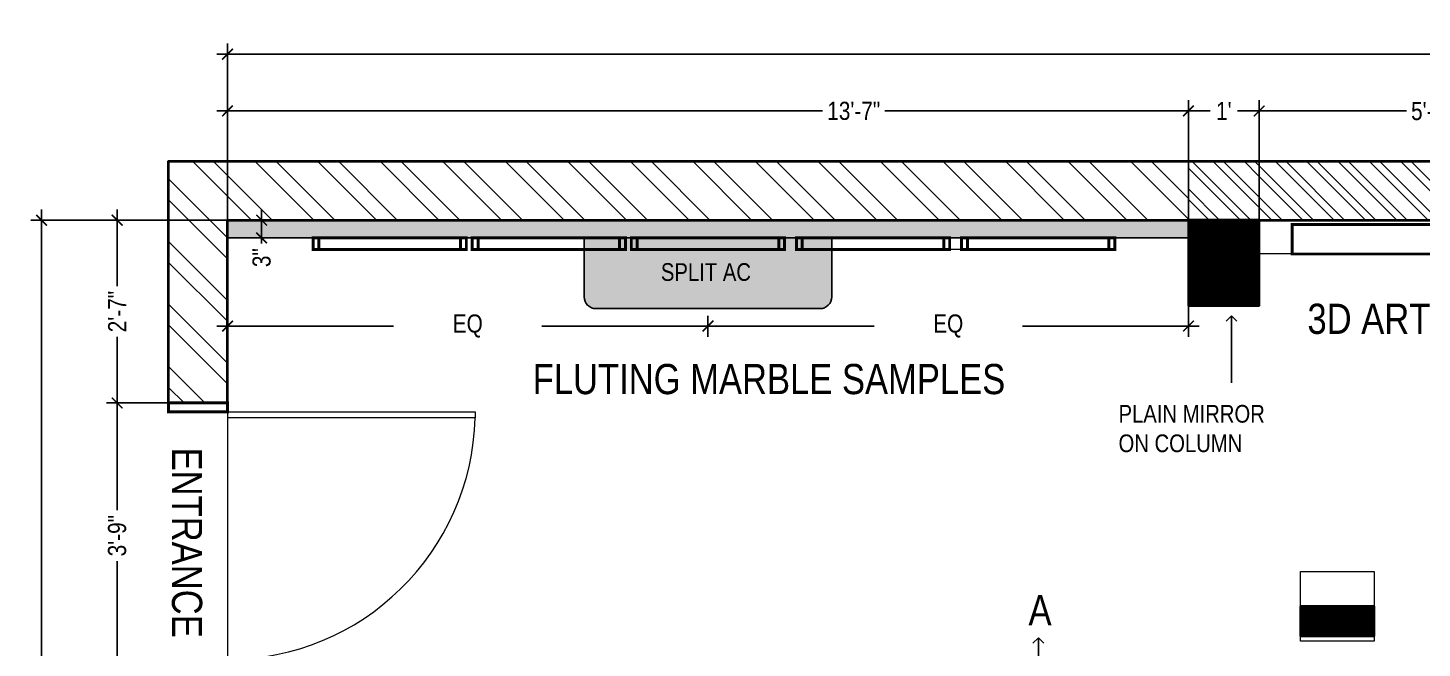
# Model space of a CAD drawing. Header units: inches. Extents: x -109431 to 29005, y -34715 to -1756.
# Drawn here: x -47767.3 to -47530.8, y -10687.2 to -10582 of the extents above; entities that cross this region are included whole.
import ezdxf

# ---------------------------------------------------------------- set-up
doc = ezdxf.new("R2010")
doc.units = ezdxf.units.IN
doc.header["$LTSCALE"] = 0.05
doc.header["$MEASUREMENT"] = 0
doc.header["$PDMODE"] = 3
doc.header["$PDSIZE"] = -4
for name, pattern in [('ACAD_ISO03W100', [30, 12, -18]), ('CONTINOUS', [0]), ('DASHED2', [0.375, 0.25, -0.125])]:
    doc.linetypes.add(name, pattern=pattern)
doc.layers.get('Defpoints').update_dxf_attribs({"linetype": 'DASHED2'})
for name, color, linetype in [('Civil Dimension - Text', 7, 'Continuous'), ('Column', 6, 'Continuous'), ('Flooring Layout', 7, 'Continuous'), ('text', 4, 'Continuous')]:
    doc.layers.add(name, color=color, linetype=linetype)
for name, color, linetype, lineweight in [('FURNITURE', 1, 'Continuous', 18), ('hatch', 7, 'Continuous', 25), ('WALL', 7, 'Continuous', 35)]:
    doc.layers.add(name, color=color, linetype=linetype, lineweight=lineweight)
doc.styles.add('4MMOF3-8', font='ARIALN.TTF', dxfattribs={"height": 5.12})
doc.styles.add('9-128OF1-4', font='ARIALN.TTF', dxfattribs={"height": 3.0792})
doc.dimstyles.new('DIM 1-4', dxfattribs={"dimtxt": 3.0792, "dimasz": 1.82, "dimexe": 1.82, "dimexo": 0, "dimgap": 0.09, "dimtad": 0, "dimzin": 0, "dimdsep": 46, "dimlunit": 4, "dimtxsty": '9-128OF1-4', "dimblk": 'ARCHTICK', "dimcen": 1.8125, "dimdle": 1.82, "dimclrd": 8, "dimclre": 8, "dimadec": 0, "dimazin": 0, "dimtfac": 1, "dimtofl": 0, "dimtmove": 0, "dimatfit": 3, "dimldrblk": 'OPEN90', "dimfxl": 1, "dimtolj": 1, "dimtzin": 0, "dimlwd": -1, "dimarcsym": 0})
pattern_1 = [(315, (-43352.8705, 73658.705), (2.65165043, 2.65165043), []), (315, (-43352.8705, 73656.937), (2.65165043, 2.65165043), [])]
pattern_2 = [(315, (7099.79199, 1354.28773), (0.08838834765, 0.08838834765), [])]

# ---------------------------------------------------------------- blocks, each defined once
blk = doc.blocks.new('_ArchTick')
at = {"color": 0, "const_width": 0.15}
blk.add_lwpolyline([(-0.5, -0.5), (0.5, 0.5)], dxfattribs=at)
blk = doc.blocks.new('*D587')
at = {"layer": 'Civil Dimension - Text', "color": 8, "linetype": 'CONTINOUS', "ltscale": 50, "transparency": 16777216}
for p, q in [((-47752.14, -10612.78), (-47752.14, -10626.62)), ((-47752.14, -10647.42), (-47752.14, -10633.57))]:
    blk.add_line(p, q, dxfattribs=at)
at = {"layer": 'Civil Dimension - Text', "color": 8, "linetype": 'CONTINOUS', "lineweight": -2, "ltscale": 50, "transparency": 16777216}
for p, q in [((-47733.42, -10614.6), (-47753.96, -10614.6)), ((-47733.42, -10645.6), (-47753.96, -10645.6))]:
    blk.add_line(p, q, dxfattribs=at)
at = {"layer": 'Defpoints', "color": 0, "ltscale": 50, "transparency": 16777216}
for p in [(-47733.42, -10614.6), (-47752.14, -10645.6), (-47733.42, -10645.6)]:
    blk.add_point(p, dxfattribs=at)
at = {"layer": 'Civil Dimension - Text', "color": 8, "ltscale": 50, "transparency": 16777216, "xscale": 1.82, "yscale": 1.82, "zscale": 1.82}
for p, rotation in [((-47752.14, -10614.6), 90), ((-47752.14, -10645.6), 270)]:
    blk.add_blockref('_ArchTick', p, dxfattribs=dict(at, rotation=rotation))
at = {"layer": 'Civil Dimension - Text', "color": 0, "ltscale": 50, "transparency": 16777216, "insert": (-47752.14, -10630.1), "char_height": 3.079, "attachment_point": 5, "rotation": 90, "style": '9-128OF1-4', "bg_fill": 3, "box_fill_scale": 1.25, "bg_fill_color": 256, "bg_fill_true_color": 13158600, "bg_fill_transparency": 0}
blk.add_mtext('\\A1;2\'-7"', dxfattribs=at)
blk = doc.blocks.new('_Open90')
at = {"color": 0, "linetype": 'ByBlock', "lineweight": -2}
for p, q in [((0, 0), (-1, 0)), ((-0.5, 0.5), (0, 0)), ((0, 0), (-0.5, -0.5))]:
    blk.add_line(p, q, dxfattribs=at)
blk = doc.blocks.new('*D588')
at = {"layer": 'Civil Dimension - Text', "color": 8, "linetype": 'CONTINOUS', "ltscale": 50, "transparency": 16777216}
for p, q in [((-47752.14, -10643.78), (-47752.14, -10664.65)), ((-47752.14, -10692.42), (-47752.14, -10671.55))]:
    blk.add_line(p, q, dxfattribs=at)
at = {"layer": 'Civil Dimension - Text', "color": 8, "linetype": 'CONTINOUS', "lineweight": -2, "ltscale": 50, "transparency": 16777216}
for p, q in [((-47733.42, -10645.6), (-47753.96, -10645.6)), ((-47743.42, -10690.6), (-47753.96, -10690.6))]:
    blk.add_line(p, q, dxfattribs=at)
at = {"layer": 'Defpoints', "color": 0, "ltscale": 50, "transparency": 16777216}
for p in [(-47733.42, -10645.6), (-47752.14, -10690.6), (-47743.42, -10690.6)]:
    blk.add_point(p, dxfattribs=at)
at = {"layer": 'Civil Dimension - Text', "color": 8, "ltscale": 50, "transparency": 16777216, "xscale": 1.82, "yscale": 1.82, "zscale": 1.82}
for p, rotation in [((-47752.14, -10645.6), 90), ((-47752.14, -10690.6), 270)]:
    blk.add_blockref('_ArchTick', p, dxfattribs=dict(at, rotation=rotation))
at = {"layer": 'Civil Dimension - Text', "color": 0, "ltscale": 50, "transparency": 16777216, "insert": (-47752.14, -10668.1), "char_height": 3.079, "attachment_point": 5, "rotation": 90, "style": '9-128OF1-4', "bg_fill": 3, "box_fill_scale": 1.25, "bg_fill_color": 256, "bg_fill_true_color": 13158600, "bg_fill_transparency": 0}
blk.add_mtext('\\A1;3\'-9"', dxfattribs=at)
blk = doc.blocks.new('*D590')
at = {"layer": 'Civil Dimension - Text', "color": 8, "linetype": 'CONTINOUS', "lineweight": -2, "ltscale": 50, "transparency": 16777216}
for p, q in [((-47733.42, -10614.6), (-47733.42, -10594.26)), ((-47570.42, -10614.6), (-47570.42, -10594.26))]:
    blk.add_line(p, q, dxfattribs=at)
at = {"layer": 'Civil Dimension - Text', "color": 8, "linetype": 'CONTINOUS', "ltscale": 50, "transparency": 16777216}
for p, q in [((-47735.24, -10596.08), (-47631.51, -10596.08)), ((-47568.6, -10596.08), (-47622.89, -10596.08))]:
    blk.add_line(p, q, dxfattribs=at)
at = {"layer": 'Defpoints', "color": 0, "ltscale": 50, "transparency": 16777216}
for p in [(-47570.42, -10596.08), (-47733.42, -10614.6), (-47570.42, -10614.6)]:
    blk.add_point(p, dxfattribs=at)
at = {"layer": 'Civil Dimension - Text', "color": 8, "ltscale": 50, "transparency": 16777216, "xscale": 1.82, "yscale": 1.82, "zscale": 1.82, "rotation": 180}
blk.add_blockref('_ArchTick', (-47733.42, -10596.08), dxfattribs=at)
at = {"layer": 'Civil Dimension - Text', "color": 8, "ltscale": 50, "transparency": 16777216, "xscale": 1.82, "yscale": 1.82, "zscale": 1.82}
blk.add_blockref('_ArchTick', (-47570.42, -10596.08), dxfattribs=at)
at = {"layer": 'Civil Dimension - Text', "color": 0, "ltscale": 50, "transparency": 16777216, "insert": (-47627.2, -10596.08), "char_height": 3.079, "attachment_point": 5, "style": '9-128OF1-4', "bg_fill": 3, "box_fill_scale": 1.25, "bg_fill_color": 256, "bg_fill_true_color": 13158600, "bg_fill_transparency": 0}
blk.add_mtext('\\A1;13\'-7"', dxfattribs=at)
blk = doc.blocks.new('*D591')
at = {"layer": 'Civil Dimension - Text', "color": 8, "linetype": 'CONTINOUS', "lineweight": -2, "ltscale": 50, "transparency": 16777216}
for p, q in [((-47570.42, -10614.6), (-47570.42, -10594.26)), ((-47558.42, -10614.6), (-47558.42, -10594.26))]:
    blk.add_line(p, q, dxfattribs=at)
at = {"layer": 'Civil Dimension - Text', "color": 8, "linetype": 'CONTINOUS', "ltscale": 50, "transparency": 16777216}
for p, q in [((-47572.24, -10596.08), (-47565.56, -10596.08)), ((-47556.6, -10596.08), (-47563.29, -10596.08))]:
    blk.add_line(p, q, dxfattribs=at)
at = {"layer": 'Defpoints', "color": 0, "ltscale": 50, "transparency": 16777216}
for p in [(-47558.42, -10596.08), (-47570.42, -10614.6), (-47558.42, -10614.6)]:
    blk.add_point(p, dxfattribs=at)
at = {"layer": 'Civil Dimension - Text', "color": 8, "ltscale": 50, "transparency": 16777216, "xscale": 1.82, "yscale": 1.82, "zscale": 1.82, "rotation": 180}
blk.add_blockref('_ArchTick', (-47570.42, -10596.08), dxfattribs=at)
at = {"layer": 'Civil Dimension - Text', "color": 8, "ltscale": 50, "transparency": 16777216, "xscale": 1.82, "yscale": 1.82, "zscale": 1.82}
blk.add_blockref('_ArchTick', (-47558.42, -10596.08), dxfattribs=at)
at = {"layer": 'Civil Dimension - Text', "color": 0, "ltscale": 50, "transparency": 16777216, "insert": (-47564.42, -10596.08), "char_height": 3.079, "attachment_point": 5, "style": '9-128OF1-4', "bg_fill": 3, "box_fill_scale": 1.25, "bg_fill_color": 256, "bg_fill_true_color": 13158600, "bg_fill_transparency": 0}
blk.add_mtext("\\A1;1'", dxfattribs=at)
blk = doc.blocks.new('*D592')
at = {"layer": 'Civil Dimension - Text', "color": 8, "linetype": 'CONTINOUS', "lineweight": -2, "ltscale": 50, "transparency": 16777216}
for p, q in [((-47558.42, -10614.6), (-47558.42, -10594.26)), ((-47497.92, -10614.6), (-47497.92, -10594.26))]:
    blk.add_line(p, q, dxfattribs=at)
at = {"layer": 'Civil Dimension - Text', "color": 8, "linetype": 'CONTINOUS', "ltscale": 50, "transparency": 16777216}
for p, q in [((-47560.24, -10596.08), (-47532.55, -10596.08)), ((-47496.1, -10596.08), (-47523.8, -10596.08))]:
    blk.add_line(p, q, dxfattribs=at)
at = {"layer": 'Defpoints', "color": 0, "ltscale": 50, "transparency": 16777216}
for p in [(-47497.92, -10596.08), (-47558.42, -10614.6), (-47497.92, -10614.6)]:
    blk.add_point(p, dxfattribs=at)
at = {"layer": 'Civil Dimension - Text', "color": 8, "ltscale": 50, "transparency": 16777216, "xscale": 1.82, "yscale": 1.82, "zscale": 1.82, "rotation": 180}
blk.add_blockref('_ArchTick', (-47558.42, -10596.08), dxfattribs=at)
at = {"layer": 'Civil Dimension - Text', "color": 8, "ltscale": 50, "transparency": 16777216, "xscale": 1.82, "yscale": 1.82, "zscale": 1.82}
blk.add_blockref('_ArchTick', (-47497.92, -10596.08), dxfattribs=at)
at = {"layer": 'Civil Dimension - Text', "color": 0, "ltscale": 50, "transparency": 16777216, "insert": (-47528.17, -10596.08), "char_height": 3.0792, "attachment_point": 5, "style": '9-128OF1-4', "bg_fill": 3, "box_fill_scale": 1.25, "bg_fill_color": 256, "bg_fill_true_color": 13158600, "bg_fill_transparency": 0}
blk.add_mtext('\\A1;5\'-0{\\H1x;\\S1/2;}"', dxfattribs=at)
blk = doc.blocks.new('*D557')
at = {"layer": 'Civil Dimension - Text', "color": 8, "linetype": 'CONTINOUS', "lineweight": -2, "ltscale": 50, "transparency": 16777216}
for p, q in [((-47733.42, -10614.6), (-47733.42, -10584.64)), ((-47132.13, -10636.66), (-47132.13, -10584.64))]:
    blk.add_line(p, q, dxfattribs=at)
at = {"layer": 'Civil Dimension - Text', "color": 8, "linetype": 'CONTINOUS', "ltscale": 50, "transparency": 16777216}
for p, q in [((-47735.24, -10586.46), (-47438.17, -10586.46)), ((-47130.31, -10586.46), (-47427.38, -10586.46))]:
    blk.add_line(p, q, dxfattribs=at)
at = {"layer": 'Defpoints', "color": 0, "ltscale": 50, "transparency": 16777216}
for p in [(-47132.13, -10586.46), (-47733.42, -10614.6), (-47132.13, -10636.66)]:
    blk.add_point(p, dxfattribs=at)
at = {"layer": 'Civil Dimension - Text', "color": 8, "ltscale": 50, "transparency": 16777216, "xscale": 1.82, "yscale": 1.82, "zscale": 1.82, "rotation": 180}
blk.add_blockref('_ArchTick', (-47733.42, -10586.46), dxfattribs=at)
at = {"layer": 'Civil Dimension - Text', "color": 8, "ltscale": 50, "transparency": 16777216, "xscale": 1.82, "yscale": 1.82, "zscale": 1.82}
blk.add_blockref('_ArchTick', (-47132.13, -10586.46), dxfattribs=at)
at = {"layer": 'Civil Dimension - Text', "color": 0, "ltscale": 50, "transparency": 16777216, "insert": (-47432.77, -10586.46), "char_height": 3.0792, "attachment_point": 5, "style": '9-128OF1-4', "bg_fill": 3, "box_fill_scale": 1.25, "bg_fill_color": 256, "bg_fill_true_color": 13158600, "bg_fill_transparency": 0}
blk.add_mtext('\\A1;50\'-1{\\H1x;\\S1/4;}"', dxfattribs=at)
blk = doc.blocks.new('*D558')
at = {"layer": 'Civil Dimension - Text', "color": 8, "linetype": 'CONTINOUS', "ltscale": 50, "transparency": 16777216}
for p, q in [((-47764.95, -10612.78), (-47764.95, -10733.64)), ((-47764.95, -10863.42), (-47764.95, -10742.55))]:
    blk.add_line(p, q, dxfattribs=at)
at = {"layer": 'Civil Dimension - Text', "color": 8, "linetype": 'CONTINOUS', "lineweight": -2, "ltscale": 50, "transparency": 16777216}
for p, q in [((-47733.42, -10614.6), (-47766.77, -10614.6)), ((-47733.42, -10861.6), (-47766.77, -10861.6))]:
    blk.add_line(p, q, dxfattribs=at)
at = {"layer": 'Defpoints', "color": 0, "ltscale": 50, "transparency": 16777216}
for p in [(-47733.42, -10614.6), (-47764.95, -10861.6), (-47733.42, -10861.6)]:
    blk.add_point(p, dxfattribs=at)
at = {"layer": 'Civil Dimension - Text', "color": 8, "ltscale": 50, "transparency": 16777216, "xscale": 1.82, "yscale": 1.82, "zscale": 1.82}
for p, rotation in [((-47764.95, -10614.6), 90), ((-47764.95, -10861.6), 270)]:
    blk.add_blockref('_ArchTick', p, dxfattribs=dict(at, rotation=rotation))
at = {"layer": 'Civil Dimension - Text', "color": 0, "ltscale": 50, "transparency": 16777216, "insert": (-47764.95, -10738.1), "char_height": 3.079, "attachment_point": 5, "rotation": 90, "style": '9-128OF1-4', "bg_fill": 3, "box_fill_scale": 1.25, "bg_fill_color": 256, "bg_fill_true_color": 13158600, "bg_fill_transparency": 0}
blk.add_mtext('\\A1;20\'-7"', dxfattribs=at)
blk = doc.blocks.new('*D565')
at = {"layer": 'Defpoints', "color": 0, "ltscale": 50, "transparency": 16777216}
for p in [(-47718.4, -10614.6), (-47718.4, -10617.6)]:
    blk.add_point(p, dxfattribs=at)
at = {"layer": 'Flooring Layout', "color": 8, "linetype": 'ACAD_ISO03W100', "ltscale": 50, "transparency": 16777216}
for p, q in [((-47727.63, -10612.78), (-47727.63, -10617.6)), ((-47727.63, -10617.6), (-47727.63, -10619.42))]:
    blk.add_line(p, q, dxfattribs=at)
at = {"layer": 'Flooring Layout', "color": 8, "linetype": 'ACAD_ISO03W100', "lineweight": -2, "ltscale": 50, "transparency": 16777216}
for p, q in [((-47718.4, -10614.6), (-47729.45, -10614.6)), ((-47718.4, -10617.6), (-47729.45, -10617.6))]:
    blk.add_line(p, q, dxfattribs=at)
at = {"layer": 'Flooring Layout', "color": 8, "ltscale": 50, "transparency": 16777216, "xscale": 1.82, "yscale": 1.82, "zscale": 1.82}
for p, rotation in [((-47727.63, -10614.6), 90), ((-47727.63, -10617.6), 270)]:
    blk.add_blockref('_ArchTick', p, dxfattribs=dict(at, rotation=rotation))
at = {"layer": 'Flooring Layout', "color": 0, "ltscale": 50, "transparency": 16777216, "insert": (-47727.63, -10620.96), "char_height": 3.079, "attachment_point": 5, "rotation": 90, "style": '9-128OF1-4', "bg_fill": 3, "box_fill_scale": 1.25, "bg_fill_color": 256, "bg_fill_true_color": 13158600, "bg_fill_transparency": 0}
blk.add_mtext('\\A1;3"', dxfattribs=at)
at = {"layer": 'Defpoints', "color": 0, "ltscale": 50, "transparency": 16777216}
blk.add_point((-47727.63, -10617.6), dxfattribs=at)
blk = doc.blocks.new('*D555')
at = {"layer": 'Defpoints', "color": 0, "ltscale": 50, "transparency": 16777216}
for p in [(-47733.42, -10630.83), (-47733.42, -10632.55), (-47651.92, -10630.83)]:
    blk.add_point(p, dxfattribs=at)
at = {"layer": 'Flooring Layout', "color": 8, "linetype": 'ACAD_ISO03W100', "ltscale": 50, "transparency": 16777216}
for p, q in [((-47735.24, -10632.55), (-47695.11, -10632.55)), ((-47650.1, -10632.55), (-47690.23, -10632.55))]:
    blk.add_line(p, q, dxfattribs=at)
at = {"layer": 'Flooring Layout', "color": 8, "linetype": 'ACAD_ISO03W100', "lineweight": -2, "ltscale": 50, "transparency": 16777216}
for p, q in [((-47733.42, -10630.83), (-47733.42, -10634.37)), ((-47651.92, -10630.83), (-47651.92, -10634.37))]:
    blk.add_line(p, q, dxfattribs=at)
at = {"layer": 'Flooring Layout', "color": 8, "ltscale": 50, "transparency": 16777216, "xscale": 1.82, "yscale": 1.82, "zscale": 1.82, "rotation": 180}
blk.add_blockref('_ArchTick', (-47733.42, -10632.55), dxfattribs=at)
at = {"layer": 'Flooring Layout', "color": 8, "ltscale": 50, "transparency": 16777216, "xscale": 1.82, "yscale": 1.82, "zscale": 1.82}
blk.add_blockref('_ArchTick', (-47651.92, -10632.55), dxfattribs=at)
at = {"layer": 'Flooring Layout', "color": 0, "ltscale": 50, "transparency": 16777216, "insert": (-47692.67, -10632.55), "char_height": 3.079, "attachment_point": 5, "style": '9-128OF1-4', "bg_fill": 3, "box_fill_scale": 1.25, "bg_fill_color": 256, "bg_fill_true_color": 13158600, "bg_fill_transparency": 0}
blk.add_mtext('\\A1;EQ', dxfattribs=at)
blk = doc.blocks.new('*D556')
at = {"layer": 'Defpoints', "color": 0, "ltscale": 50, "transparency": 16777216}
for p in [(-47570.42, -10627.51), (-47651.92, -10630.83), (-47570.42, -10632.55)]:
    blk.add_point(p, dxfattribs=at)
at = {"layer": 'Flooring Layout', "color": 8, "linetype": 'ACAD_ISO03W100', "lineweight": -2, "ltscale": 50, "transparency": 16777216}
for p, q in [((-47570.42, -10627.51), (-47570.42, -10634.37)), ((-47651.92, -10630.83), (-47651.92, -10634.37))]:
    blk.add_line(p, q, dxfattribs=at)
at = {"layer": 'Flooring Layout', "color": 8, "linetype": 'ACAD_ISO03W100', "ltscale": 50, "transparency": 16777216}
for p, q in [((-47653.74, -10632.55), (-47613.61, -10632.55)), ((-47568.6, -10632.55), (-47608.73, -10632.55))]:
    blk.add_line(p, q, dxfattribs=at)
at = {"layer": 'Flooring Layout', "color": 8, "ltscale": 50, "transparency": 16777216, "xscale": 1.82, "yscale": 1.82, "zscale": 1.82, "rotation": 180}
blk.add_blockref('_ArchTick', (-47651.92, -10632.55), dxfattribs=at)
at = {"layer": 'Flooring Layout', "color": 8, "ltscale": 50, "transparency": 16777216, "xscale": 1.82, "yscale": 1.82, "zscale": 1.82}
blk.add_blockref('_ArchTick', (-47570.42, -10632.55), dxfattribs=at)
at = {"layer": 'Flooring Layout', "color": 0, "ltscale": 50, "transparency": 16777216, "insert": (-47611.17, -10632.55), "char_height": 3.079, "attachment_point": 5, "style": '9-128OF1-4', "bg_fill": 3, "box_fill_scale": 1.25, "bg_fill_color": 256, "bg_fill_true_color": 13158600, "bg_fill_transparency": 0}
blk.add_mtext('\\A1;EQ', dxfattribs=at)

msp = doc.modelspace()

# ---------------------------------------------------------------- hatches: boundary and pattern name
at = {"layer": 'Column', "ltscale": 0.25}
h = msp.add_hatch(dxfattribs=at)
h.set_pattern_fill('ANSI31', color=1, angle=270)
h.set_pattern_definition(pattern_2)
h.paths.add_polyline_path([(-47558.42292, -10629.09543), (-47558.42292, -10614.59543), (-47570.42292, -10614.59543), (-47570.42292, -10629.09543)])
h = msp.add_hatch(dxfattribs=at)
h.set_pattern_fill('ANSI31', color=1, angle=270)
h.set_pattern_definition(pattern_2)
h.paths.add_polyline_path([(-47538.92292, -10685.09543), (-47538.92292, -10680.09543), (-47551.42292, -10680.09543), (-47551.42292, -10685.09543)])
at = {"layer": 'Flooring Layout', "ltscale": 50, "true_color": 0x939598}
h = msp.add_hatch(color=252, dxfattribs=at)
h.dxf.hatch_style = 1
h.paths.add_polyline_path([(-47570.42292, -10614.59543), (-47733.42292, -10614.59543), (-47733.42292, -10617.59543), (-47570.42292, -10617.59543)])
at = {"layer": 'Flooring Layout', "ltscale": 50, "true_color": 0xf8d731}
h = msp.add_hatch(color=40, dxfattribs=at)
h.dxf.hatch_style = 1
h.paths.add_polyline_path([(-47630.92292, -10617.59543), (-47672.92292, -10617.59543), (-47672.92292, -10627.59543, 0.414213562), (-47670.92292, -10629.59543), (-47632.92292, -10629.59543, 0.414213562), (-47630.92292, -10627.59543)])
h.paths.add_polyline_path([(-47660.81456, -10626.54829), (-47644.03625, -10626.54829), (-47644.03625, -10620.30272), (-47660.81456, -10620.30272)], flags=24)
at = {"layer": 'hatch', "ltscale": 0.25}
h = msp.add_hatch(dxfattribs=at)
h.set_pattern_fill('ANSI32', color=8, scale=20, angle=270)
h.set_pattern_definition([(315, (275.001, 1354.288), (5.3033009, 5.3033009), []), (315, (275.001, 1350.752), (5.3033009, 5.3033009), [])])
h.paths.add_polyline_path([(-47570.42292, -10614.59543), (-47570.42292, -10604.59543), (-47743.42292, -10604.59543), (-47743.42292, -10645.59543), (-47733.42292, -10645.59543), (-47733.42292, -10614.59543)])
h = msp.add_hatch(dxfattribs=at)
h.set_pattern_fill('ANSI32', color=8, scale=10, angle=270)
h.set_pattern_definition(pattern_1)
h.paths.add_polyline_path([(-47558.42292, -10614.59543), (-47558.42292, -10604.59543), (-47570.42292, -10604.59543), (-47570.42292, -10614.59543)])
h = msp.add_hatch(dxfattribs=at)
h.set_pattern_fill('ANSI32', color=8, scale=10, angle=270)
h.set_pattern_definition(pattern_1)
h.paths.add_polyline_path([(-47362.21286, -10614.59543), (-47362.21286, -10604.59543), (-47497.92292, -10604.59543), (-47539.42292, -10604.59543), (-47558.42292, -10604.59543), (-47558.42292, -10614.59543), (-47539.42292, -10614.59543), (-47497.92292, -10614.59543)])

# ---------------------------------------------------------------- linework, layer by layer
at = {"layer": 'FURNITURE', "ltscale": 50}
for p, q in [((-47733.42292, -10614.59543), (-47570.42292, -10614.59543)), ((-47608.92292, -10619.59543), (-47610.92292, -10619.59543)), ((-47733.42292, -10647.09543), (-47691.42292, -10647.09543)), ((-47733.42292, -10647.09543), (-47733.42292, -10689.09543)), ((-47691.42292, -10648.09543), (-47733.42292, -10648.09543)), ((-47691.42292, -10647.09543), (-47691.42292, -10648.09543))]:
    msp.add_line(p, q, dxfattribs=at)
for points in [[(-47497.92292, -10614.59543), (-47558.42292, -10614.59543), (-47558.42292, -10620.24448), (-47497.92292, -10620.24448)], [(-47551.42292, -10674.1793), (-47538.92292, -10674.1793), (-47538.92292, -10686.01156), (-47551.42292, -10686.01156)]]:
    msp.add_lwpolyline(points, close=True, dxfattribs=at)
at = {"layer": 'FURNITURE', "ltscale": 50, "const_width": 0.5}
for points in [[(-47502.82173, -10620.33732), (-47502.82173, -10615.33732), (-47552.82173, -10615.33732), (-47552.82173, -10620.33732), (-47502.82173, -10620.33732)], [(-47717.91261, -10619.59543), (-47718.91261, -10619.59543), (-47718.91261, -10617.59543), (-47717.91261, -10617.59543), (-47717.91261, -10619.59543)], [(-47693.91261, -10619.59543), (-47692.91261, -10619.59543), (-47692.91261, -10617.59543), (-47693.91261, -10617.59543), (-47693.91261, -10619.59543)], [(-47690.91777, -10619.59543), (-47691.91777, -10619.59543), (-47691.91777, -10617.59543), (-47690.91777, -10617.59543), (-47690.91777, -10619.59543)], [(-47666.91777, -10619.59543), (-47665.91777, -10619.59543), (-47665.91777, -10617.59543), (-47666.91777, -10617.59543), (-47666.91777, -10619.59543)], [(-47663.92292, -10619.59543), (-47664.92292, -10619.59543), (-47664.92292, -10617.59543), (-47663.92292, -10617.59543), (-47663.92292, -10619.59543)], [(-47639.92292, -10619.59543), (-47638.92292, -10619.59543), (-47638.92292, -10617.59543), (-47639.92292, -10617.59543), (-47639.92292, -10619.59543)], [(-47635.92292, -10619.59543), (-47636.92292, -10619.59543), (-47636.92292, -10617.59543), (-47635.92292, -10617.59543), (-47635.92292, -10619.59543)], [(-47611.92292, -10619.59543), (-47610.92292, -10619.59543), (-47610.92292, -10617.59543), (-47611.92292, -10617.59543), (-47611.92292, -10619.59543)], [(-47607.92292, -10619.59543), (-47608.92292, -10619.59543), (-47608.92292, -10617.59543), (-47607.92292, -10617.59543), (-47607.92292, -10619.59543)], [(-47583.92292, -10619.59543), (-47582.92292, -10619.59543), (-47582.92292, -10617.59543), (-47583.92292, -10617.59543), (-47583.92292, -10619.59543)], [(-47733.42292, -10647.09543), (-47743.42292, -10647.09543), (-47743.42292, -10645.59543), (-47733.42292, -10645.59543), (-47733.42292, -10647.09543)]]:
    msp.add_lwpolyline(points, dxfattribs=at)
for points in [[(-47717.91261, -10619.59543), (-47693.91261, -10619.59543), (-47693.91261, -10617.59543), (-47717.91261, -10617.59543)], [(-47690.91777, -10619.59543), (-47666.91777, -10619.59543), (-47666.91777, -10617.59543), (-47690.91777, -10617.59543)], [(-47663.92292, -10619.59543), (-47639.92292, -10619.59543), (-47639.92292, -10617.59543), (-47663.92292, -10617.59543)], [(-47611.92292, -10619.59543), (-47635.92292, -10619.59543), (-47635.92292, -10617.59543), (-47611.92292, -10617.59543)], [(-47583.92292, -10619.59543), (-47607.92292, -10619.59543), (-47607.92292, -10617.59543), (-47583.92292, -10617.59543)]]:
    msp.add_lwpolyline(points, close=True, dxfattribs=at)
at = {"layer": 'FURNITURE', "ltscale": 50}
msp.add_arc((-47733.43144, -10647.07451), 42.02093, 270.0116194, 358.6078262, dxfattribs=at)
at = {"layer": 'WALL', "ltscale": 0.25}
for points in [[(-47743.42292, -10645.59543), (-47743.42292, -10604.59543), (-47558.42292, -10604.59543)], [(-47558.42292, -10604.59543), (-47539.42292, -10604.59543), (-47497.92292, -10604.59543), (-47122.12662, -10604.59543)], [(-47733.42292, -10645.59543), (-47733.42292, -10614.59543)], [(-47733.42292, -10614.59543), (-47558.42292, -10614.59543)], [(-47558.42292, -10614.59543), (-47539.42292, -10614.59543), (-47497.92292, -10614.59543), (-47347.92292, -10614.59543)], [(-47743.42292, -10645.59543), (-47733.42292, -10645.59543)]]:
    msp.add_lwpolyline(points, dxfattribs=at)
for points in [[(-47570.42292, -10614.59543), (-47570.42292, -10629.09543), (-47558.42292, -10629.09543), (-47558.42292, -10614.59543)], [(-47551.42292, -10680.09543), (-47551.42292, -10685.09543), (-47538.92292, -10685.09543), (-47538.92292, -10680.09543)]]:
    msp.add_lwpolyline(points, close=True, dxfattribs=at)

# ---------------------------------------------------------------- texts
at = {"layer": 'text', "ltscale": 50, "attachment_point": 4, "style": '4MMOF3-8'}
for s, insert, char_height, width in [('3D ART DISPLAY', (-47550.23706, -10631.36023), 5.12, 66.2810962), ('FLUTING MARBLE SAMPLES', (-47681.65897, -10641.57846), 5.12, 118.0756116), ('PLAIN MIRROR\\PON COLUMN', (-47582.28346, -10649.95589), 3, 66.2810962), ('A', (-47597.55008, -10680.72294), 5.12, 66.2810962)]:
    msp.add_mtext(s, dxfattribs=dict(at, insert=insert, char_height=char_height, width=width))
at = {"layer": 'text', "ltscale": 50, "insert": (-47740.31656, -10653.16517), "char_height": 5.12, "attachment_point": 4, "rotation": 270, "style": '4MMOF3-8', "bg_fill": 2}
msp.add_mtext_dynamic_manual_height_columns('ENTRANCE', width=56.1013147, gutter_width=15.396, heights=[26.39219], dxfattribs=at)

# ---------------------------------------------------------------- leaders
at = {"layer": 'Flooring Layout', "ltscale": 50}
msp.add_leader([(-47595.8814, -10685.44444), (-47595.8814, -10695.7025)], dimstyle='DIM 1-4', override={"dimgap": 0.09, "dimtad": 0, "dimfxl": 0.1875, "dimtfill": 1, "dimarcsym": 1}, dxfattribs=at)

# ---------------------------------------------------------------- next in the draw order: dimensions: what is measured, and where the dimension line sits
at = {"layer": 'Civil Dimension - Text', "ltscale": 50}
dim = msp.add_linear_dim(base=(-47752.13682, -10645.59543), p1=(-47733.42292, -10614.59543), p2=(-47733.42292, -10645.59543), angle=90, dimstyle='DIM 1-4', override={"dimfxl": 0.1875, "dimtfill": 1, "dimarcsym": 1}, dxfattribs=at)
dim.commit()
dim.dimension.update_dxf_attribs({"geometry": '*D587', "text_midpoint": (-47752.13682, -10630.09543)})

# ---------------------------------------------------------------- next in the draw order: dimensions: what is measured, and where the dimension line sits
dim = msp.add_linear_dim(base=(-47570.42292, -10596.0838), p1=(-47733.42292, -10614.59543), p2=(-47570.42292, -10614.59543), dimstyle='DIM 1-4', override={"dimfxl": 0.1875, "dimtfill": 1, "dimarcsym": 1}, dxfattribs=at)
dim.commit()
dim.dimension.update_dxf_attribs({"geometry": '*D590', "text_midpoint": (-47627.19848, -10596.0838), "dimtype": 160})
dim = msp.add_linear_dim(base=(-47752.13682, -10690.59543), p1=(-47733.42292, -10645.59543), p2=(-47743.42292, -10690.59543), angle=90, dimstyle='DIM 1-4', override={"dimfxl": 0.1875, "dimtfill": 1, "dimarcsym": 1}, dxfattribs=at)
dim.commit()
dim.dimension.update_dxf_attribs({"geometry": '*D588', "text_midpoint": (-47752.13682, -10668.09543)})

# ---------------------------------------------------------------- next in the draw order: dimensions: what is measured, and where the dimension line sits
dim = msp.add_linear_dim(base=(-47558.42292, -10596.0838), p1=(-47570.42292, -10614.59543), p2=(-47558.42292, -10614.59543), dimstyle='DIM 1-4', override={"dimtmove": 1, "dimfxl": 0.1875, "dimtfill": 1, "dimarcsym": 1}, dxfattribs=at)
dim.commit()
dim.dimension.update_dxf_attribs({"geometry": '*D591', "text_midpoint": (-47564.42292, -10596.0838)})

# ---------------------------------------------------------------- next in the draw order: dimensions: what is measured, and where the dimension line sits
dim = msp.add_linear_dim(base=(-47497.92292, -10596.0838), p1=(-47558.42292, -10614.59543), p2=(-47497.92292, -10614.59543), dimstyle='DIM 1-4', override={"dimtmove": 1, "dimfxl": 0.1875, "dimtfill": 1, "dimarcsym": 1}, dxfattribs=at)
dim.commit()
dim.dimension.update_dxf_attribs({"geometry": '*D592', "text_midpoint": (-47528.17292, -10596.0838)})

# ---------------------------------------------------------------- next in the draw order: dimensions: what is measured, and where the dimension line sits
dim = msp.add_linear_dim(base=(-47132.12662, -10586.4599), p1=(-47733.42292, -10614.59543), p2=(-47132.12662, -10636.65672), dimstyle='DIM 1-4', override={"dimtmove": 1, "dimfxl": 0.1875, "dimtfill": 1, "dimarcsym": 1}, dxfattribs=at)
dim.commit()
dim.dimension.update_dxf_attribs({"geometry": '*D557', "text_midpoint": (-47432.77477, -10586.4599)})

# ---------------------------------------------------------------- next in the draw order: linework, layer by layer
at = {"layer": 'Flooring Layout', "ltscale": 50}
msp.add_lwpolyline([(-47632.92292, -10629.59543), (-47670.92292, -10629.59543, -0.414213562), (-47672.92292, -10627.59543), (-47672.92292, -10617.59543), (-47630.92292, -10617.59543), (-47630.92292, -10627.59543, -0.414213562)], format="xyb", close=True, dxfattribs=at)

# ---------------------------------------------------------------- next in the draw order: texts
at = {"layer": 'text', "ltscale": 50, "insert": (-47659.90903, -10623.41528), "char_height": 3, "width": 66.2810962, "attachment_point": 4, "style": '4MMOF3-8'}
msp.add_mtext('SPLIT AC', dxfattribs=at)
msp.add_mtext('SPLIT AC', dxfattribs=at)

# ---------------------------------------------------------------- next in the draw order: dimensions: what is measured, and where the dimension line sits
at = {"layer": 'Civil Dimension - Text', "ltscale": 50}
dim = msp.add_linear_dim(base=(-47764.95121, -10861.59543), p1=(-47733.42292, -10614.59543), p2=(-47733.42292, -10861.59543), angle=90, dimstyle='DIM 1-4', override={"dimfxl": 0.1875, "dimtfill": 1, "dimarcsym": 1}, dxfattribs=at)
dim.commit()
dim.dimension.update_dxf_attribs({"geometry": '*D558', "text_midpoint": (-47764.95121, -10738.09543)})
at = {"layer": 'Flooring Layout', "ltscale": 50}
dim = msp.add_linear_dim(base=(-47727.63076, -10617.59543), p1=(-47718.39621, -10614.59543), p2=(-47718.39621, -10617.59543), angle=90, dimstyle='DIM 1-4', override={"dimfxl": 0.1875, "dimtfill": 1, "dimarcsym": 1}, dxfattribs=at)
dim.commit()
dim.dimension.update_dxf_attribs({"geometry": '*D565', "text_midpoint": (-47727.63076, -10620.95891)})

# ---------------------------------------------------------------- next in the draw order: leaders
msp.add_leader([(-47563.11397, -10630.83956), (-47563.11397, -10642.17102)], dimstyle='DIM 1-4', override={"dimgap": 0.09, "dimtad": 0, "dimfxl": 0.1875, "dimtfill": 1, "dimarcsym": 1}, dxfattribs=at)

# ---------------------------------------------------------------- next in the draw order: linework, layer by layer
msp.add_line((-47570.42292, -10617.59543), (-47733.42292, -10617.59543), dxfattribs=at)

# ---------------------------------------------------------------- next in the draw order: dimensions: what is measured, and where the dimension line sits
dim = msp.add_linear_dim(base=(-47733.42292, -10632.55398), p1=(-47651.92292, -10630.82832), p2=(-47733.42292, -10630.82832), text='EQ', dimstyle='DIM 1-4', override={"dimfxl": 0.1875, "dimtfill": 1, "dimarcsym": 1}, dxfattribs=at)
dim.commit()
dim.dimension.update_dxf_attribs({"geometry": '*D555', "text_midpoint": (-47692.67292, -10632.55398)})

# ---------------------------------------------------------------- next in the draw order: dimensions: what is measured, and where the dimension line sits
dim = msp.add_linear_dim(base=(-47570.42292, -10632.55398), p1=(-47651.92292, -10630.82832), p2=(-47570.42292, -10627.51291), text='EQ', dimstyle='DIM 1-4', override={"dimtmove": 1, "dimfxl": 0.1875, "dimtfill": 1, "dimarcsym": 1}, dxfattribs=at)
dim.commit()
dim.dimension.update_dxf_attribs({"geometry": '*D556', "text_midpoint": (-47611.17292, -10632.55398)})

doc.saveas('drawing.dxf')
